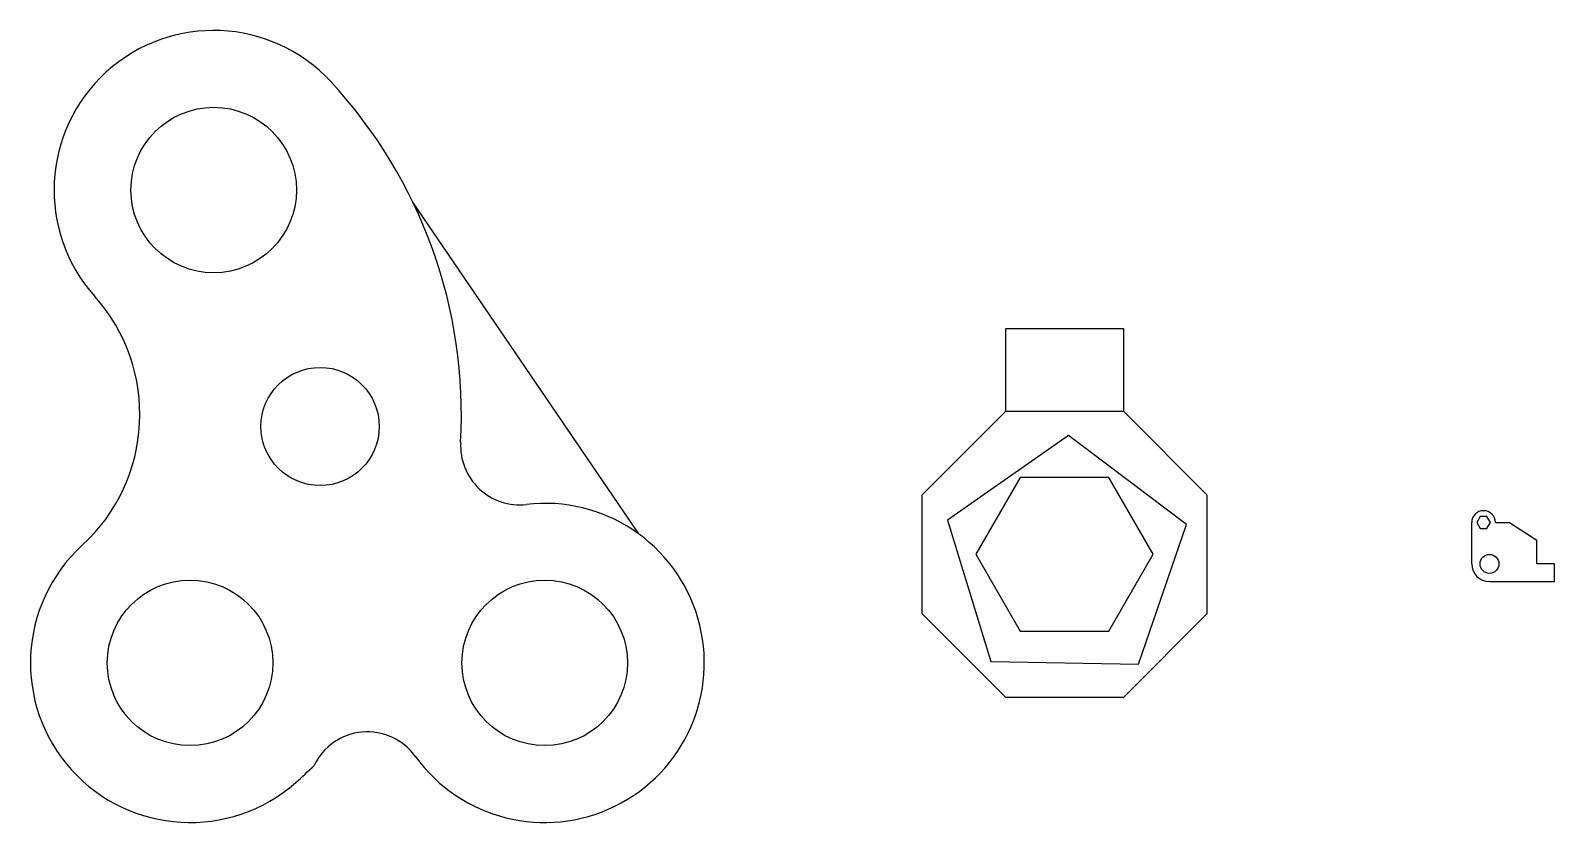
# Model space of a CAD drawing. Header units: millimetres. Extents: x 13887 to 14145, y 8539 to 8673.
import ezdxf

# ---------------------------------------------------------------- set-up
doc = ezdxf.new("R2010")
doc.units = ezdxf.units.MM

msp = doc.modelspace()

# ---------------------------------------------------------------- linework, layer by layer
for p, q in [((13989.8, 8588.19), (13951.61, 8644.3)), ((14130.73, 8583.12), (14130.73, 8590.12)), ((14134.73, 8590.12), (14137.13, 8590.12)), ((14137.13, 8590.12), (14141.73, 8587.12)), ((14141.73, 8583.12), (14141.73, 8587.12)), ((14144.73, 8583.12), (14141.73, 8583.12)), ((14144.73, 8580.12), (14144.73, 8583.12)), ((14133.73, 8580.12), (14144.73, 8580.12))]:
    msp.add_line(p, q)
for points in [[(14071.85, 8608.88), (14071.85, 8622.88), (14051.85, 8622.88), (14051.85, 8608.88)], [(14051.85, 8560.6), (14061.85, 8560.6)]]:
    msp.add_lwpolyline(points)
for points in [[(14085.99, 8574.74), (14085.99, 8594.74), (14071.85, 8608.88), (14051.85, 8608.88), (14037.71, 8594.74), (14037.71, 8574.74), (14051.85, 8560.6), (14071.85, 8560.6)], [(14049.35, 8566.6), (14074.35, 8566.16), (14082.49, 8589.8), (14062.52, 8604.85), (14042.04, 8590.51)], [(14054.34, 8597.74), (14046.84, 8584.74), (14054.34, 8571.74), (14069.36, 8571.74), (14076.86, 8584.74), (14069.36, 8597.74)], [(14132.16, 8591.12), (14131.58, 8590.12), (14132.16, 8589.12), (14133.31, 8589.12), (14133.89, 8590.12), (14133.31, 8591.12)]]:
    msp.add_lwpolyline(points, close=True)
for centre, radius in [((13917.9, 8646.37), 14), ((13935.9, 8606.37), 10), ((14133.73, 8583.12), 1.6), ((13913.9, 8566.37), 14), ((13973.9, 8566.37), 14)]:
    msp.add_circle(centre, radius)
for centre, radius, start, end in [((13917.9, 8646.37), 27, 42.7954, 221.7761), ((13876.81, 8608.32), 83, 356.7959, 42.7954), ((13875.4, 8608.39), 30, 312.4991, 41.7761), ((13969.67, 8603.12), 10, 176.7959, 276.5761), ((13973.9, 8566.37), 27, 215.8248, 96.5761), ((14132.73, 8590.12), 2, 0, 180), ((13913.9, 8566.37), 27, 132.4991, 311.4798), ((14133.73, 8583.12), 3, 180, 270), ((13943.9, 8544.71), 10, 35.8248, 154.5141), ((13876.81, 8608.32), 83, 311.4798, 314.3932)]:
    msp.add_arc(centre, radius, start, end)

doc.saveas('drawing.dxf')
